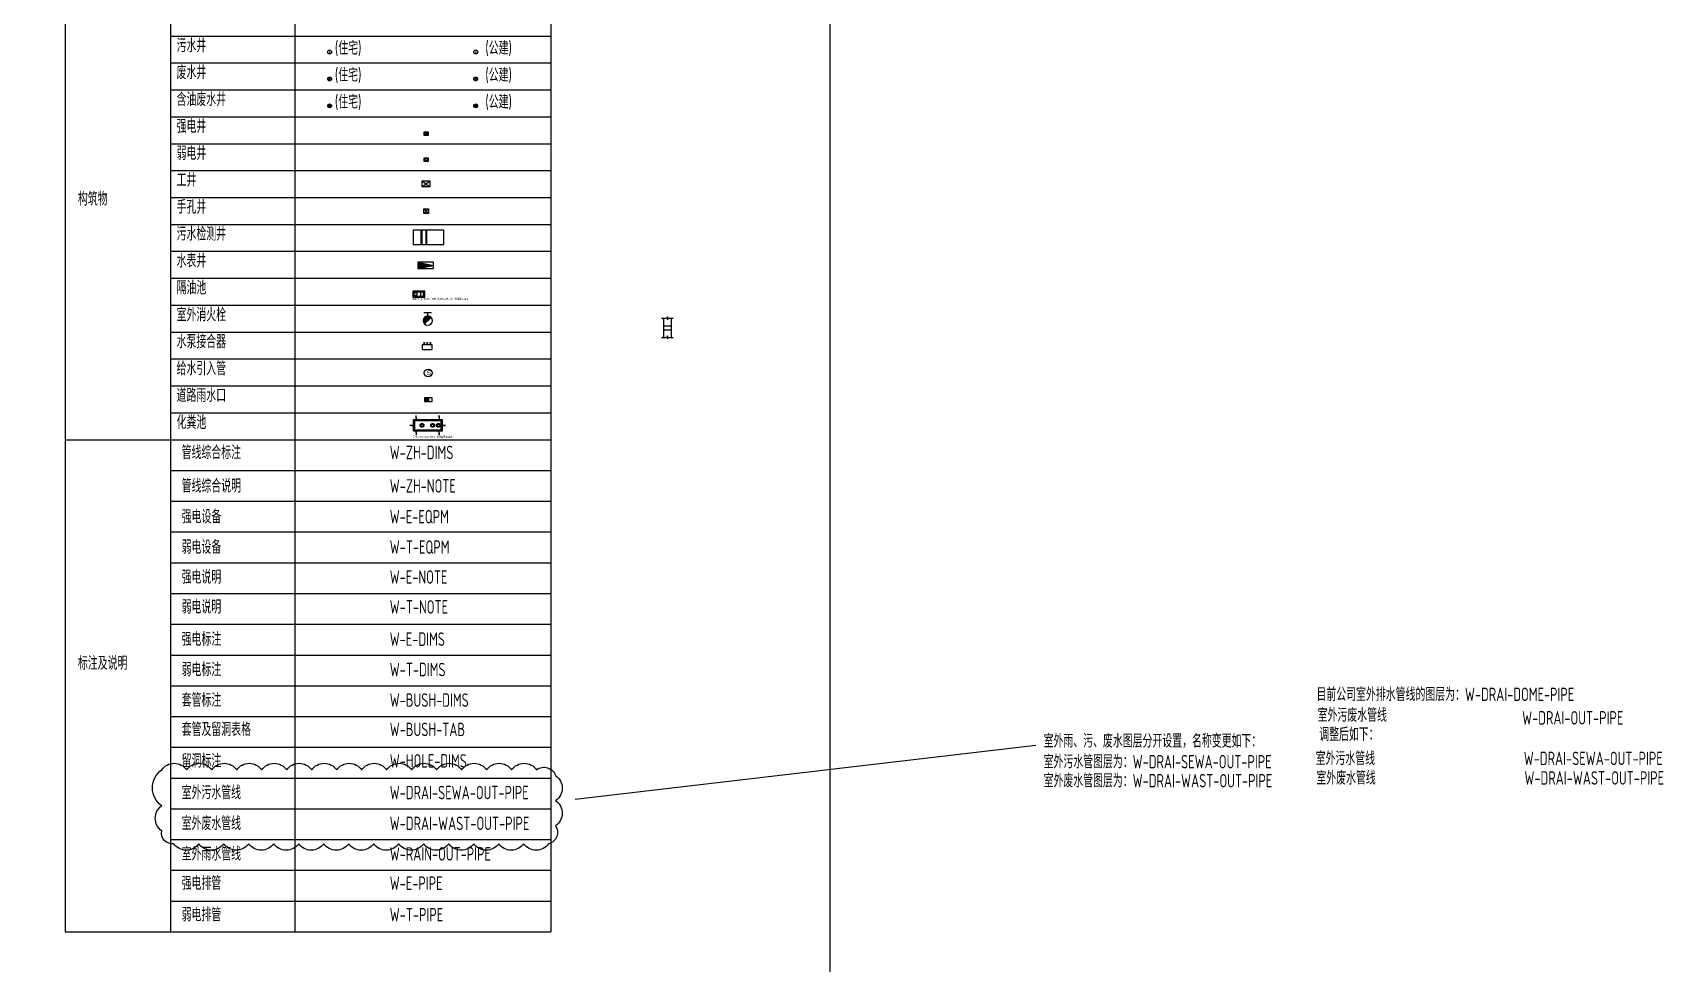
# Model space of a CAD drawing. Extents: x -84241 to 2571207, y -257003 to 1687411.
# Drawn here: x 112503 to 154920, y -23812 to 398 of the extents above; entities that cross this region are included whole.
import ezdxf
from ezdxf.enums import TextEntityAlignment as Align

# ---------------------------------------------------------------- set-up
doc = ezdxf.new("R2010")
doc.units = 0
doc.header["$LTSCALE"] = 1000
for name, pattern in [('BORDER', [1.75, 0.5, -0.25, 0.5, -0.25, 0, -0.25]), ('CONTINOUS', [0]), ('DASH', [0.35, 0.25, -0.1]), ('DASHDOT', [1, 0.5, -0.25, 0, -0.25]), ('DASHED', [0.75, 0.5, -0.25])]:
    doc.linetypes.add(name, pattern=pattern)
doc.layers.get('0').update_dxf_attribs({"linetype": 'CONTINUOUS'})
doc.layers.get('Defpoints').update_dxf_attribs({"linetype": 'CONTINUOUS'})
doc.layers.add('20200618更新内容', color=1, linetype='CONTINUOUS', plot=False)
doc.layers.add('W-HOLE-DIMS', color=120, linetype='CONTINUOUS', plot=False)
for name, color, linetype in [('W-BUSH', 231, 'CONTINUOUS'), ('W-BUSH-DIMS', 140, 'CONTINUOUS'), ('W-BUSH-TAB', 150, 'CONTINUOUS'), ('W-DRAI-EQPM', 50, 'CONTINUOUS'), ('W-DRAI-OUT-PIPE', 4, 'DASHED'), ('W-DRAI-WAST-PIPE', 4, 'BORDER'), ('W-E-DIMS', 200, 'CONTINUOUS'), ('W-E-EQPM', 30, 'CONTINUOUS'), ('W-E-NOTE', 80, 'CONTINUOUS'), ('W-E-PIPE', 4, 'CONTINUOUS'), ('W-FRPT-HYDT', 140, 'CONTINUOUS'), ('W-FRPT-HYDT-EQPM', 60, 'CONTINUOUS'), ('W-FRPT-HYDT-PIPE', 1, 'CONTINUOUS'), ('W-gx-EN-note', 7, 'CONTINOUS'), ('W-gx-ET-note', 7, 'CONTINOUS'), ('W-NOTE', 40, 'CONTINUOUS'), ('W-RAIN-EQPM', 60, 'CONTINUOUS'), ('W-RAIN-OUT-PIPE', 6, 'DASHDOT'), ('W-T-DIMS', 140, 'CONTINUOUS'), ('W-T-EQPM', 20, 'CONTINUOUS'), ('W-T-NOTE', 130, 'CONTINUOUS'), ('W-T-PIPE', 6, 'CONTINUOUS'), ('W-WSUP-EQPM', 40, 'CONTINUOUS'), ('W-WSUP-NOTE', 40, 'CONTINUOUS'), ('W-ZH-DIMS', 7, 'CONTINUOUS'), ('W-ZH-NOTE', 10, 'CONTINUOUS')]:
    doc.layers.add(name, color=color, linetype=linetype)
doc.styles.add('TH-STYLE1', font='', dxfattribs={"width": 0.8})
doc.styles.add('TH-STYLE3', font='tssdeng.shx', dxfattribs={"width": 0.7, "bigfont": 'tssdchn.shx'})
doc.styles.get('TH-STYLE1').set_extended_font_data('华文仿宋')

# ---------------------------------------------------------------- blocks, each defined once
blk = doc.blocks.new('*U193')
at = {"layer": 'W-NOTE'}
blk.add_lwpolyline([(0, 0), (1074, 0), (1074, 821), (0, 821)], close=True, dxfattribs=at)
blk = doc.blocks.new('总图含油废水井')
h = blk.add_hatch(color=8)
edge = h.paths.add_edge_path()
edge.add_arc((0, 0.01), 0.5, 0, 360)
at = {"layer": 'Defpoints'}
for p, q in [((-0.1, 0), (0.1, 0)), ((0, 0.1), (0, -0.1))]:
    blk.add_line(p, q, dxfattribs=at)
at = {"layer": 'W-DRAI-EQPM'}
blk.add_circle((0, 0.01), 0.5, dxfattribs=at)
blk = doc.blocks.new('总图原有市政消火栓')
at = {"layer": 'W-FRPT-HYDT'}
h = blk.add_hatch(color=256, dxfattribs=at)
edge = h.paths.add_edge_path()
edge.add_ellipse((0, 0), major_axis=(0.849, 0.849), ratio=1, start_angle=360, end_angle=540)
edge.add_line((-0.85, -0.85), (0.85, 0.85))
for p, q in [((1, 2), (-1, 2)), ((0.85, 0.85), (-0.85, -0.85)), ((0.85, 0.85), (-0.85, -0.85)), ((0.85, 0.85), (-0.85, -0.85)), ((0.85, 0.85), (-0.85, -0.85)), ((0.85, 0.85), (-0.85, -0.85)), ((0, 0), (0, 2))]:
    blk.add_line(p, q, dxfattribs=at)
blk.add_ellipse((0, 0), major_axis=(0.849, 0.849), ratio=1, start_param=5.497787, end_param=11.780972, dxfattribs=at)
blk = doc.blocks.new('*U288')
for p, q in [((438, 581), (279, 422)), ((500, 360), (359, 501)), ((500, 360), (641, 501)), ((562, 581), (721, 422)), ((1238, 581), (1079, 422)), ((1300, 360), (1159, 501)), ((1300, 360), (1441, 501)), ((1362, 581), (1521, 422)), ((2038, 581), (1879, 422)), ((2100, 360), (1959, 501)), ((2100, 360), (2241, 501)), ((2162, 581), (2321, 422))]:
    blk.add_line(p, q)
blk.add_lwpolyline([(0, -1250), (2600, -1250), (2600, 0), (0, 0)], close=True)
at = {"layer": 'W-FRPT-HYDT-PIPE'}
for p, q in [((500, 360), (500, 0)), ((1300, 360), (1300, 0)), ((2100, 360), (2100, 0))]:
    blk.add_line(p, q, dxfattribs=at)
blk = doc.blocks.new('*U208')
at = {"layer": 'W-WSUP-NOTE'}
blk.add_circle((0, 0), 1, dxfattribs=at)
at = {"layer": 'W-NOTE', "style": 'TH-STYLE1', "width": 0.8}
blk.add_text('S', height=1.25, dxfattribs=at).set_placement((-0.4, -0.58))
blk = doc.blocks.new('总图道路雨水口')
at = {"layer": 'W-RAIN-EQPM'}
blk.add_hatch(color=256, dxfattribs=at).paths.add_polyline_path([(-1, -1), (0, -1), (0, 0), (-1, 0)])
blk.add_line((0, 0), (0, -1), dxfattribs=at)
blk.add_lwpolyline([(-1, -1), (1, -1), (1, 0), (-1, 0)], close=True, dxfattribs=at)
blk = doc.blocks.new('*U105')
at = {"color": 9, "linetype": 'DASH', "ltscale": 0.2}
blk.add_lwpolyline([(0.3, 1.25), (7.1, 1.25), (7.1, -1.25), (0.3, -1.25)], close=True, dxfattribs=at)
for centre in [(2.2, 0), (4.95, 0), (6.45, 0)]:
    blk.add_circle(centre, 0.48, dxfattribs=at)
at = {"ltscale": 0.5}
for centre in [(2.2, 0), (4.95, 0), (6.45, 0)]:
    blk.add_circle(centre, 0.35, dxfattribs=at)
at = {"layer": 'Defpoints'}
for points in [[(-0.5, 0), (-0.6, -0.05), (-0.6, 0.05), (-0.5, 0), (0, 0), (-1, 0)], [(0.7, 2.05), (0.65, 2.15), (0.75, 2.15), (0.7, 2.05), (0.7, 1.55), (0.7, 2.55)], [(6.7, 2.05), (6.75, 1.95), (6.65, 1.95), (6.7, 2.05), (6.7, 2.55), (6.7, 1.55)], [(7.8, 0), (7.7, -0.05), (7.7, 0.05), (7.8, 0), (8.3, 0), (7.3, 0)], [(0.7, -1.95), (0.65, -2.05), (0.75, -2.05), (0.7, -1.95), (0.7, -1.45), (0.7, -2.45)], [(6.7, -2.05), (6.75, -1.95), (6.65, -1.95), (6.7, -2.05), (6.7, -2.55), (6.7, -1.55)]]:
    blk.add_lwpolyline(points, dxfattribs=at)
blk.add_lwpolyline([(0, 1.55), (7.4, 1.55), (7.4, -1.55), (0, -1.55)], close=True, dxfattribs=at)
at = {"layer": 'W-DRAI-EQPM', "color": 10}
blk.add_lwpolyline([(0.1, 1.45), (7.3, 1.45), (7.3, -1.45), (0.1, -1.45)], close=True, dxfattribs=at)
at = {"layer": 'Defpoints', "style": 'TH-STYLE1', "width": 0.8}
blk.add_text('尺寸7.4×3.1×2.85m，有效容积40立方', height=0.5, dxfattribs=at).set_placement((-0.19, -3), align=Align.MIDDLE_LEFT)
blk = doc.blocks.new('*U107')
at = {"color": 9, "linetype": 'DASH', "ltscale": 0.2}
blk.add_line((1.9, 0.5), (1.9, -0.5), dxfattribs=at)
at = {"color": 1}
blk.add_lwpolyline([(0, 0.7), (0, -0.7), (2.9, -0.7), (2.9, 0.7)], close=True, dxfattribs=at)
at = {"color": 9, "linetype": 'DASH', "ltscale": 0.2}
blk.add_lwpolyline([(0.2, 0.5), (0.2, -0.5), (2.7, -0.5), (2.7, 0.5)], close=True, dxfattribs=at)
blk.add_circle((0.6, 0), 0.4, dxfattribs=at)
at = {"layer": 'Defpoints'}
blk.add_lwpolyline([(-0.1, 0.8), (-0.1, -0.8), (3, -0.8), (3, 0.8)], close=True, dxfattribs=at)
at = {"layer": 'Defpoints', "style": 'TH-STYLE1', "width": 0.8}
blk.add_text('平面尺寸1.4×2.9，有效容积3.0立方，设计秒流量3.2L/s.', height=0.5, dxfattribs=at).set_placement((-0.21, -1.26), align=Align.MIDDLE_LEFT)
blk = doc.blocks.new('总图污水井')
at = {"layer": 'Defpoints'}
for p, q in [((-0.1, 0), (0.1, 0)), ((0, 0.1), (0, -0.1))]:
    blk.add_line(p, q, dxfattribs=at)
at = {"layer": 'W-DRAI-EQPM'}
blk.add_circle((0, 0.01), 0.5, dxfattribs=at)
blk = doc.blocks.new('总图废水井')
at = {"layer": 'Defpoints'}
for p, q in [((-0.1, 0), (0.1, 0)), ((0, 0.1), (0, -0.1))]:
    blk.add_line(p, q, dxfattribs=at)
at = {"layer": 'W-DRAI-EQPM'}
for p, q in [((-0.36, 0.36), (0.35, -0.35)), ((0.35, 0.35), (-0.35, -0.35))]:
    blk.add_line(p, q, dxfattribs=at)
blk.add_circle((0, 0.01), 0.5, dxfattribs=at)
blk = doc.blocks.new('总体含油废水井')
h = blk.add_hatch(color=8)
edge = h.paths.add_edge_path()
edge.add_arc((0, 1), 50, 0, 360)
edge = h.paths.add_edge_path(flags=16)
edge.add_line((-10, 0), (10, 0))
edge = h.paths.add_edge_path(flags=16)
edge.add_line((0, 10), (0, -10))
at = {"layer": 'W-DRAI-EQPM', "xscale": 100, "yscale": 100, "zscale": 100}
blk.add_blockref('总图污水井', (0, 0), dxfattribs=at)
at = {"layer": 'Defpoints', "style": 'TH-STYLE1', "width": 0.7}
blk.add_attdef('1', (72, 32), '', height=50, dxfattribs=at)
blk = doc.blocks.new('总体污水井')
at = {"layer": 'W-DRAI-EQPM', "xscale": 100, "yscale": 100, "zscale": 100}
blk.add_blockref('总图污水井', (0, 0), dxfattribs=at)
at = {"layer": 'Defpoints', "style": 'TH-STYLE1', "width": 0.7}
blk.add_attdef('1', (72, 32), '', height=50, dxfattribs=at)
blk = doc.blocks.new('总体废水井')
at = {"layer": 'W-DRAI-EQPM'}
for p, q in [((35, -35), (-35, 35)), ((-35, -35), (35, 35))]:
    blk.add_line(p, q, dxfattribs=at)
at = {"layer": 'W-DRAI-EQPM', "xscale": 100, "yscale": 100, "zscale": 100}
blk.add_blockref('总图污水井', (0, 0), dxfattribs=at)
at = {"layer": 'Defpoints', "style": 'TH-STYLE1', "width": 0.7}
blk.add_attdef('1', (72, 31), '', height=50, dxfattribs=at)
blk = doc.blocks.new('*U196')
for p, q in [((-0.5, -0.5), (0.5, 0.5)), ((-0.5, 0.5), (0.5, -0.5)), ((-0.5, 0.5), (0.5, 0.5)), ((-0.5, -0.5), (-0.5, 0.5)), ((0.5, 0.5), (0.5, -0.5)), ((0.5, -0.5), (-0.5, -0.5))]:
    blk.add_line(p, q)
blk.add_circle((0, 0), 0.35)
blk = doc.blocks.new('弱电井')
for p, q in [((-0.5, 0.5), (0.5, 0.5)), ((-0.5, -0.5), (-0.5, 0.5)), ((0.5, 0.5), (0.5, -0.5)), ((0.5, -0.5), (-0.5, -0.5))]:
    blk.add_line(p, q)
blk.add_circle((0, 0), 0.35)
blk = doc.blocks.new('工井')
for p, q in [((-1735, -66036), (-1535, -65886)), ((-1735, -65886), (-1535, -66036)), ((-1735, -65886), (-1535, -65886)), ((-1735, -66036), (-1735, -65886)), ((-1535, -66036), (-1735, -66036)), ((-1535, -65886), (-1535, -66036))]:
    blk.add_line(p, q)
blk = doc.blocks.new('手孔井')
for p, q in [((-1685, -66736), (-1565, -66616)), ((-1685, -66616), (-1565, -66736)), ((-1685, -66616), (-1565, -66616)), ((-1685, -66736), (-1685, -66616)), ((-1565, -66736), (-1685, -66736)), ((-1565, -66616), (-1565, -66736))]:
    blk.add_line(p, q)
blk = doc.blocks.new('水表井')
blk.add_hatch(color=256).paths.add_polyline_path([(0, 85), (0, -85), (410, 0)])
for p in [(0, 85), (0, -85)]:
    blk.add_line(p, (410, 0))
blk.add_lwpolyline([(410, -85), (410, 85), (0, 85), (0, -85)], close=True)
blk = doc.blocks.new('*U299')
at = {"layer": 'W-DRAI-EQPM'}
for p, q in [((400, 750), (400, 0)), ((450, 750), (450, 0)), ((650, 750), (650, 0)), ((700, 750), (700, 0))]:
    blk.add_line(p, q, dxfattribs=at)
blk.add_lwpolyline([(0, 750), (0, 0), (1600, 0), (1600, 750)], close=True, dxfattribs=at)
blk = doc.blocks.new('*U504')
for p, q in [((-50, 250), (0, 250)), ((0, 250), (0, -249)), ((0, 250), (81, 250)), ((0, 50), (200, 50)), ((100, 290), (81, 250)), ((100, 290), (100, 210)), ((100, 210), (119, 250)), ((119, 250), (200, 250)), ((200, 250), (200, -250)), ((200, 250), (250, 250)), ((-50, -250), (0, -250)), ((0, -50), (200, -50)), ((0, -250), (81, -250)), ((100, -210), (81, -250)), ((100, -210), (100, -290)), ((100, -290), (119, -250)), ((119, -250), (200, -250)), ((200, -250), (250, -250))]:
    blk.add_line(p, q)

msp = doc.modelspace()

# ---------------------------------------------------------------- linework, layer by layer
for p, q in [((113350.3403, 17109.1701), (113350.3403, -22990.8299)), ((116085.6505, 17109.1701), (116085.6505, -10190.8299)), ((119320.9606, 17109.1701), (119320.9606, -10190.8299)), ((125984.3063, 17109.1701), (125984.3063, -10190.8299)), ((116085.6505, 309.1701), (125984.3063, 309.1701)), ((116085.6505, -390.8299), (125984.3063, -390.8299)), ((116085.6505, -1090.8299), (125984.3063, -1090.8299)), ((116085.6505, -1790.8299), (125984.3063, -1790.8299)), ((116085.6505, -2490.8299), (125984.3063, -2490.8299)), ((116085.6505, -3190.8299), (125984.3063, -3190.8299)), ((116085.6505, -3890.8299), (125984.3063, -3890.8299)), ((116085.6505, -4590.8299), (125984.3063, -4590.8299)), ((116085.6505, -5290.8299), (125984.3063, -5290.8299)), ((116085.6505, -5990.8299), (125984.3063, -5990.8299)), ((116085.6505, -6690.8299), (125984.3063, -6690.8299)), ((116085.6505, -7390.8299), (125984.3063, -7390.8299)), ((116085.6505, -8090.8299), (125984.3063, -8090.8299)), ((116085.6505, -8790.8299), (125984.3063, -8790.8299)), ((116085.6505, -9490.8299), (125984.3063, -9490.8299)), ((113350.3403, -10190.8299), (125984.3063, -10190.8299)), ((116085.6505, -10190.8299), (116085.6505, -22990.8299)), ((119320.9606, -10190.8299), (119320.9606, -22990.8299)), ((125984.3063, -10190.8299), (125984.3063, -22990.8299)), ((116085.6505, -10990.8299), (125984.3063, -10990.8299)), ((116085.6505, -11790.8299), (125984.3063, -11790.8299)), ((116085.6505, -12590.8299), (125984.3063, -12590.8299)), ((116085.6505, -13390.8299), (125984.3063, -13390.8299)), ((116085.6505, -14190.8299), (125984.3063, -14190.8299)), ((116085.6505, -14990.8299), (125984.3063, -14990.8299)), ((116085.6505, -15790.8299), (125984.3063, -15790.8299)), ((116085.6505, -16590.8299), (125984.3063, -16590.8299)), ((116085.6505, -17390.8299), (125984.3063, -17390.8299)), ((116085.6505, -18190.8299), (125984.3063, -18190.8299)), ((116085.6505, -18990.8299), (125984.3063, -18990.8299)), ((116085.6505, -19790.8299), (125984.3063, -19790.8299)), ((116085.6505, -20590.8299), (125984.3063, -20590.8299)), ((116085.6505, -21390.8299), (125984.3063, -21390.8299)), ((116085.6505, -22190.8299), (125984.3063, -22190.8299)), ((113350.3403, -22990.8299), (125984.3063, -22990.8299)), ((116085.6505, -22990.8299), (125984.3063, -22990.8299))]:
    msp.add_line(p, q)
at = {"layer": '20200618更新内容'}
msp.add_line((126614.8052, -19536.2257), (138600.0367, -18136.2257), dxfattribs=at)
msp.add_lwpolyline([(115861.1607, -18776.7869, -0.52056705), (116511.1607, -18776.7869, -0.52056705), (117161.1607, -18776.7869, -0.52056705), (117811.1607, -18776.7869, -0.52056705), (118461.1607, -18776.7869, -0.52056705), (119111.1607, -18776.7869, -0.52056705), (119761.1607, -18776.7869, -0.52056705), (120411.1607, -18776.7869, -0.52056705), (121061.1607, -18776.7869, -0.52056705), (121711.1607, -18776.7869, -0.52056705), (122361.1607, -18776.7869, -0.52056705), (123011.1607, -18776.7869, -0.52056705), (123661.1607, -18776.7869, -0.52056705), (124311.1607, -18776.7869, -0.52056705), (124961.1607, -18776.7869, -0.52056705), (125611.1607, -18776.7869, -0.52056705), (126106.1767, -18931.7709, -0.52056705), (126106.1767, -19581.7709, -0.52056705), (126106.1767, -20231.7709, -0.52056705), (125924.8465, -20700.4407, -0.52056705), (125274.8465, -20700.4407, -0.52056705), (124624.8465, -20700.4407, -0.52056705), (123974.8465, -20700.4407, -0.52056705), (123324.8465, -20700.4407, -0.52056705), (122674.8465, -20700.4407, -0.52056705), (122024.8465, -20700.4407, -0.52056705), (121374.8465, -20700.4407, -0.52056705), (120724.8465, -20700.4407, -0.52056705), (120074.8465, -20700.4407, -0.52056705), (119424.8465, -20700.4407, -0.52056705), (118774.8465, -20700.4407, -0.52056705), (118124.8465, -20700.4407, -0.52056705), (117474.8465, -20700.4407, -0.52056705), (116824.8465, -20700.4407, -0.52056705), (116174.8465, -20700.4407, -0.52056705), (115861.1607, -20364.1266, -0.52056705), (115861.1607, -19714.1266, -0.52056705)], format="xyb", close=True, dxfattribs=at)

# ---------------------------------------------------------------- block references
at = {"xscale": 100, "yscale": 100, "zscale": 100}
msp.add_blockref('*U105', (122410.8217, -9817.4468), dxfattribs=at)
at = {"layer": 'W-BUSH'}
msp.add_blockref('*U504', (128913.4723, -7280.5448, 0), dxfattribs=at)
at = {"layer": 'W-DRAI-EQPM', "xscale": 100, "yscale": 100, "zscale": 100}
for name, p in [('总图污水井', (120227.9432, -108.4547)), ('总图废水井', (120227.9432, -807.9403)), ('总图含油废水井', (120227.9432, -1508.4547)), ('*U107', (122400.6266, -6403.9123))]:
    msp.add_blockref(name, p, dxfattribs=at)
at = {"layer": 'W-DRAI-EQPM'}
for name, p in [('总体污水井', (124026.93, -108.4547)), ('总体废水井', (124026.93, -807.9403)), ('总体含油废水井', (124026.9213, -1508.9813))]:
    msp.add_blockref(name, p, dxfattribs=at).add_auto_attribs({'1': '-'})
at = {"layer": 'W-FRPT-HYDT', "xscale": 100, "yscale": 100, "zscale": 100}
for name, p in [('总图原有市政消火栓', (122781.0759, -7093.1637)), ('*U208', (122791.2578, -8455.4827))]:
    msp.add_blockref(name, p, dxfattribs=at)
at = {"layer": 'W-FRPT-HYDT-EQPM', "xscale": 0.1000000000931323, "yscale": 0.1000000000931323, "zscale": 0.1000000000931323}
msp.add_blockref('*U288', (122637.6447, -7721.1913), dxfattribs=at)
at = {"layer": 'W-gx-EN-note', "xscale": 100, "yscale": 100, "zscale": 100}
msp.add_blockref('弱电井', (122736.8049, -2906.7971), dxfattribs=at)
at = {"layer": 'W-gx-ET-note', "xscale": 100, "yscale": 100, "zscale": 100}
msp.add_blockref('*U196', (122736.8049, -2231.8344), dxfattribs=at)
at = {"layer": 'W-gx-ET-note'}
for name, p in [('工井', (124372.1451, 62426.1809)), ('手孔井', (124362.1451, 62426.9553))]:
    msp.add_blockref(name, p, dxfattribs=at)
at = {"layer": 'W-NOTE'}
for name, p, xscale, yscale, zscale in [('*U193', (25842.8928, -57205.0415), 100, 100, 100), ('*U299', (122401.887, -5116.6392), 0.5, 0.5, 0.5)]:
    msp.add_blockref(name, p, dxfattribs=dict(at, xscale=xscale, yscale=yscale, zscale=zscale))
at = {"layer": 'W-RAIN-EQPM', "xscale": 100, "yscale": 100, "zscale": 100}
msp.add_blockref('总图道路雨水口', (122796.7498, -9098.289), dxfattribs=at)
at = {"layer": 'W-WSUP-EQPM'}
msp.add_blockref('水表井', (122518.4882, -5655.3992), dxfattribs=at)

# ---------------------------------------------------------------- texts
at = {"layer": '20200618更新内容', "style": 'TH-STYLE3', "width": 0.7}
for s, p in [('室外雨、污、废水图层分开设置，名称变更如下：', (138799.6428, -18201.5262)), ('室外污水管图层为：W-DRAI-SEWA-OUT-PIPE', (138799.6428, -18740.9699)), ('室外废水管图层为：W-DRAI-WAST-OUT-PIPE', (138799.6428, -19235.2134))]:
    msp.add_text(s, height=350, dxfattribs=at).set_placement(p)
at = {"layer": 'W-BUSH-DIMS', "style": 'TH-STYLE3', "width": 0.7}
for s, p in [('套管标注', (116379.773, -17138.7575)), ('W-BUSH-DIMS', (121790.8747, -17138.7575))]:
    msp.add_text(s, height=350, dxfattribs=at).set_placement(p)
at = {"layer": 'W-BUSH-TAB', "style": 'TH-STYLE3', "width": 0.7}
for s, p in [('套管及留洞表格', (116379.773, -17901.0638)), ('W-BUSH-TAB', (121790.8747, -17901.0638))]:
    msp.add_text(s, height=350, dxfattribs=at).set_placement(p)
at = {"layer": 'W-DRAI-OUT-PIPE', "style": 'TH-STYLE3', "width": 0.7}
for s, p in [('室外污废水管线', (145927.6962, -17528.9155)), ('W-DRAI-OUT-PIPE', (151244.7811, -17599.7928)), ('室外污水管线', (145876.0978, -18655.8402)), ('W-DRAI-SEWA-OUT-PIPE', (151287.1995, -18655.8402)), ('室外污水管线', (116379.773, -19543.7549)), ('W-DRAI-SEWA-OUT-PIPE', (121790.8747, -19543.7549))]:
    msp.add_text(s, height=350, dxfattribs=at).set_placement(p)
at = {"layer": 'W-DRAI-WAST-PIPE', "linetype": 'BORDER', "style": 'TH-STYLE3', "width": 0.7}
for s, p in [('室外废水管线', (145893.8372, -19163.3323)), ('W-DRAI-WAST-OUT-PIPE', (151304.9388, -19163.3323)), ('室外废水管线', (116379.773, -20343.7549)), ('W-DRAI-WAST-OUT-PIPE', (121790.8747, -20343.7549))]:
    msp.add_text(s, height=350, dxfattribs=at).set_placement(p)
at = {"layer": 'W-E-DIMS', "style": 'TH-STYLE3', "width": 0.7}
for s, p in [('强电标注', (116379.773, -15552.841)), ('W-E-DIMS', (121790.8747, -15552.841))]:
    msp.add_text(s, height=350, dxfattribs=at).set_placement(p)
at = {"layer": 'W-E-EQPM', "style": 'TH-STYLE3', "width": 0.7}
for s, p in [('强电设备', (116379.773, -12367.2849)), ('W-E-EQPM', (121790.8747, -12367.2849))]:
    msp.add_text(s, height=350, dxfattribs=at).set_placement(p)
at = {"layer": 'W-E-NOTE', "style": 'TH-STYLE3', "width": 0.7}
for s, p in [('强电说明', (116379.773, -13937.1698)), ('W-E-NOTE', (121790.8747, -13937.1698))]:
    msp.add_text(s, height=350, dxfattribs=at).set_placement(p)
at = {"layer": 'W-E-PIPE', "style": 'TH-STYLE3', "width": 0.7}
for s, p in [('强电排管', (116379.773, -21901.0638)), ('W-E-PIPE', (121790.8747, -21901.0638))]:
    msp.add_text(s, height=350, dxfattribs=at).set_placement(p)
at = {"layer": 'W-HOLE-DIMS', "style": 'TH-STYLE3', "width": 0.7}
for s, p in [('留洞标注', (116379.773, -18719.1591)), ('W-HOLE-DIMS', (121790.8747, -18719.1591))]:
    msp.add_text(s, height=350, dxfattribs=at).set_placement(p)
at = {"layer": 'W-NOTE', "style": 'TH-STYLE3', "width": 0.7}
for s, p in [('污水井', (116248.0843, -112.8508)), ('(住宅)', (120365.4155, -179.0464)), ('(公建)', (124279.043, -179.0464)), ('废水井', (116248.0843, -812.8508)), ('(住宅)', (120365.4155, -879.0464)), ('(公建)', (124279.043, -879.0464)), ('含油废水井', (116248.0843, -1512.8508)), ('(住宅)', (120365.4155, -1579.0464)), ('(公建)', (124279.043, -1579.0464)), ('强电井', (116248.0843, -2212.8508)), ('弱电井', (116248.0843, -2912.8508)), ('工井', (116248.0843, -3612.8508)), ('构筑物', (113681.4584, -4100.6712)), ('手孔井', (116248.0843, -4312.8508)), ('污水检测井', (116248.0843, -5012.8508)), ('水表井', (116248.0843, -5712.8508)), ('隔油池', (116248.0843, -6412.8508)), ('室外消火栓', (116248.0843, -7112.8508)), ('水泵接合器', (116248.0843, -7812.8508)), ('给水引入管', (116248.0843, -8512.8508)), ('道路雨水口', (116248.0843, -9212.8508)), ('化粪池', (116248.0843, -9912.8508)), ('标注及说明', (113681.4584, -16176.5588)), ('目前公司室外排水管线的图层为：W-DRAI-DOME-PIPE', (145898.1956, -16988.9736)), ('调整后如下：', (145967.6707, -18030.4237))]:
    msp.add_text(s, height=350, dxfattribs=at).set_placement(p)
at = {"layer": 'W-RAIN-OUT-PIPE', "style": 'TH-STYLE3', "width": 0.7}
for s, p in [('室外雨水管线', (116379.773, -21138.7575)), ('W-RAIN-OUT-PIPE', (121790.8747, -21138.7575))]:
    msp.add_text(s, height=350, dxfattribs=at).set_placement(p)
at = {"layer": 'W-T-DIMS', "style": 'TH-STYLE3', "width": 0.7}
for s, p in [('弱电标注', (116379.773, -16343.7549)), ('W-T-DIMS', (121790.8747, -16343.7549))]:
    msp.add_text(s, height=350, dxfattribs=at).set_placement(p)
at = {"layer": 'W-T-EQPM', "style": 'TH-STYLE3', "width": 0.7}
for s, p in [('弱电设备', (116379.773, -13158.2518)), ('W-T-EQPM', (121790.8747, -13158.2518))]:
    msp.add_text(s, height=350, dxfattribs=at).set_placement(p)
at = {"layer": 'W-T-NOTE', "style": 'TH-STYLE3', "width": 0.7}
for s, p in [('弱电说明', (116379.773, -14715.0275)), ('W-T-NOTE', (121790.8747, -14715.0275))]:
    msp.add_text(s, height=350, dxfattribs=at).set_placement(p)
at = {"layer": 'W-T-PIPE', "style": 'TH-STYLE3', "width": 0.7}
for s, p in [('弱电排管', (116379.773, -22719.1591)), ('W-T-PIPE', (121790.8747, -22719.1591))]:
    msp.add_text(s, height=350, dxfattribs=at).set_placement(p)
at = {"layer": 'W-ZH-DIMS', "style": 'TH-STYLE3', "width": 0.7}
for s, p in [('管线综合标注', (116379.773, -10697.9673)), ('W-ZH-DIMS', (121790.8747, -10697.9673))]:
    msp.add_text(s, height=350, dxfattribs=at).set_placement(p)
at = {"layer": 'W-ZH-NOTE', "style": 'TH-STYLE3', "width": 0.7}
for s, p in [('管线综合说明', (116379.773, -11567.8409)), ('W-ZH-NOTE', (121790.8747, -11567.8409))]:
    msp.add_text(s, height=350, dxfattribs=at).set_placement(p)

doc.saveas('drawing.dxf')
